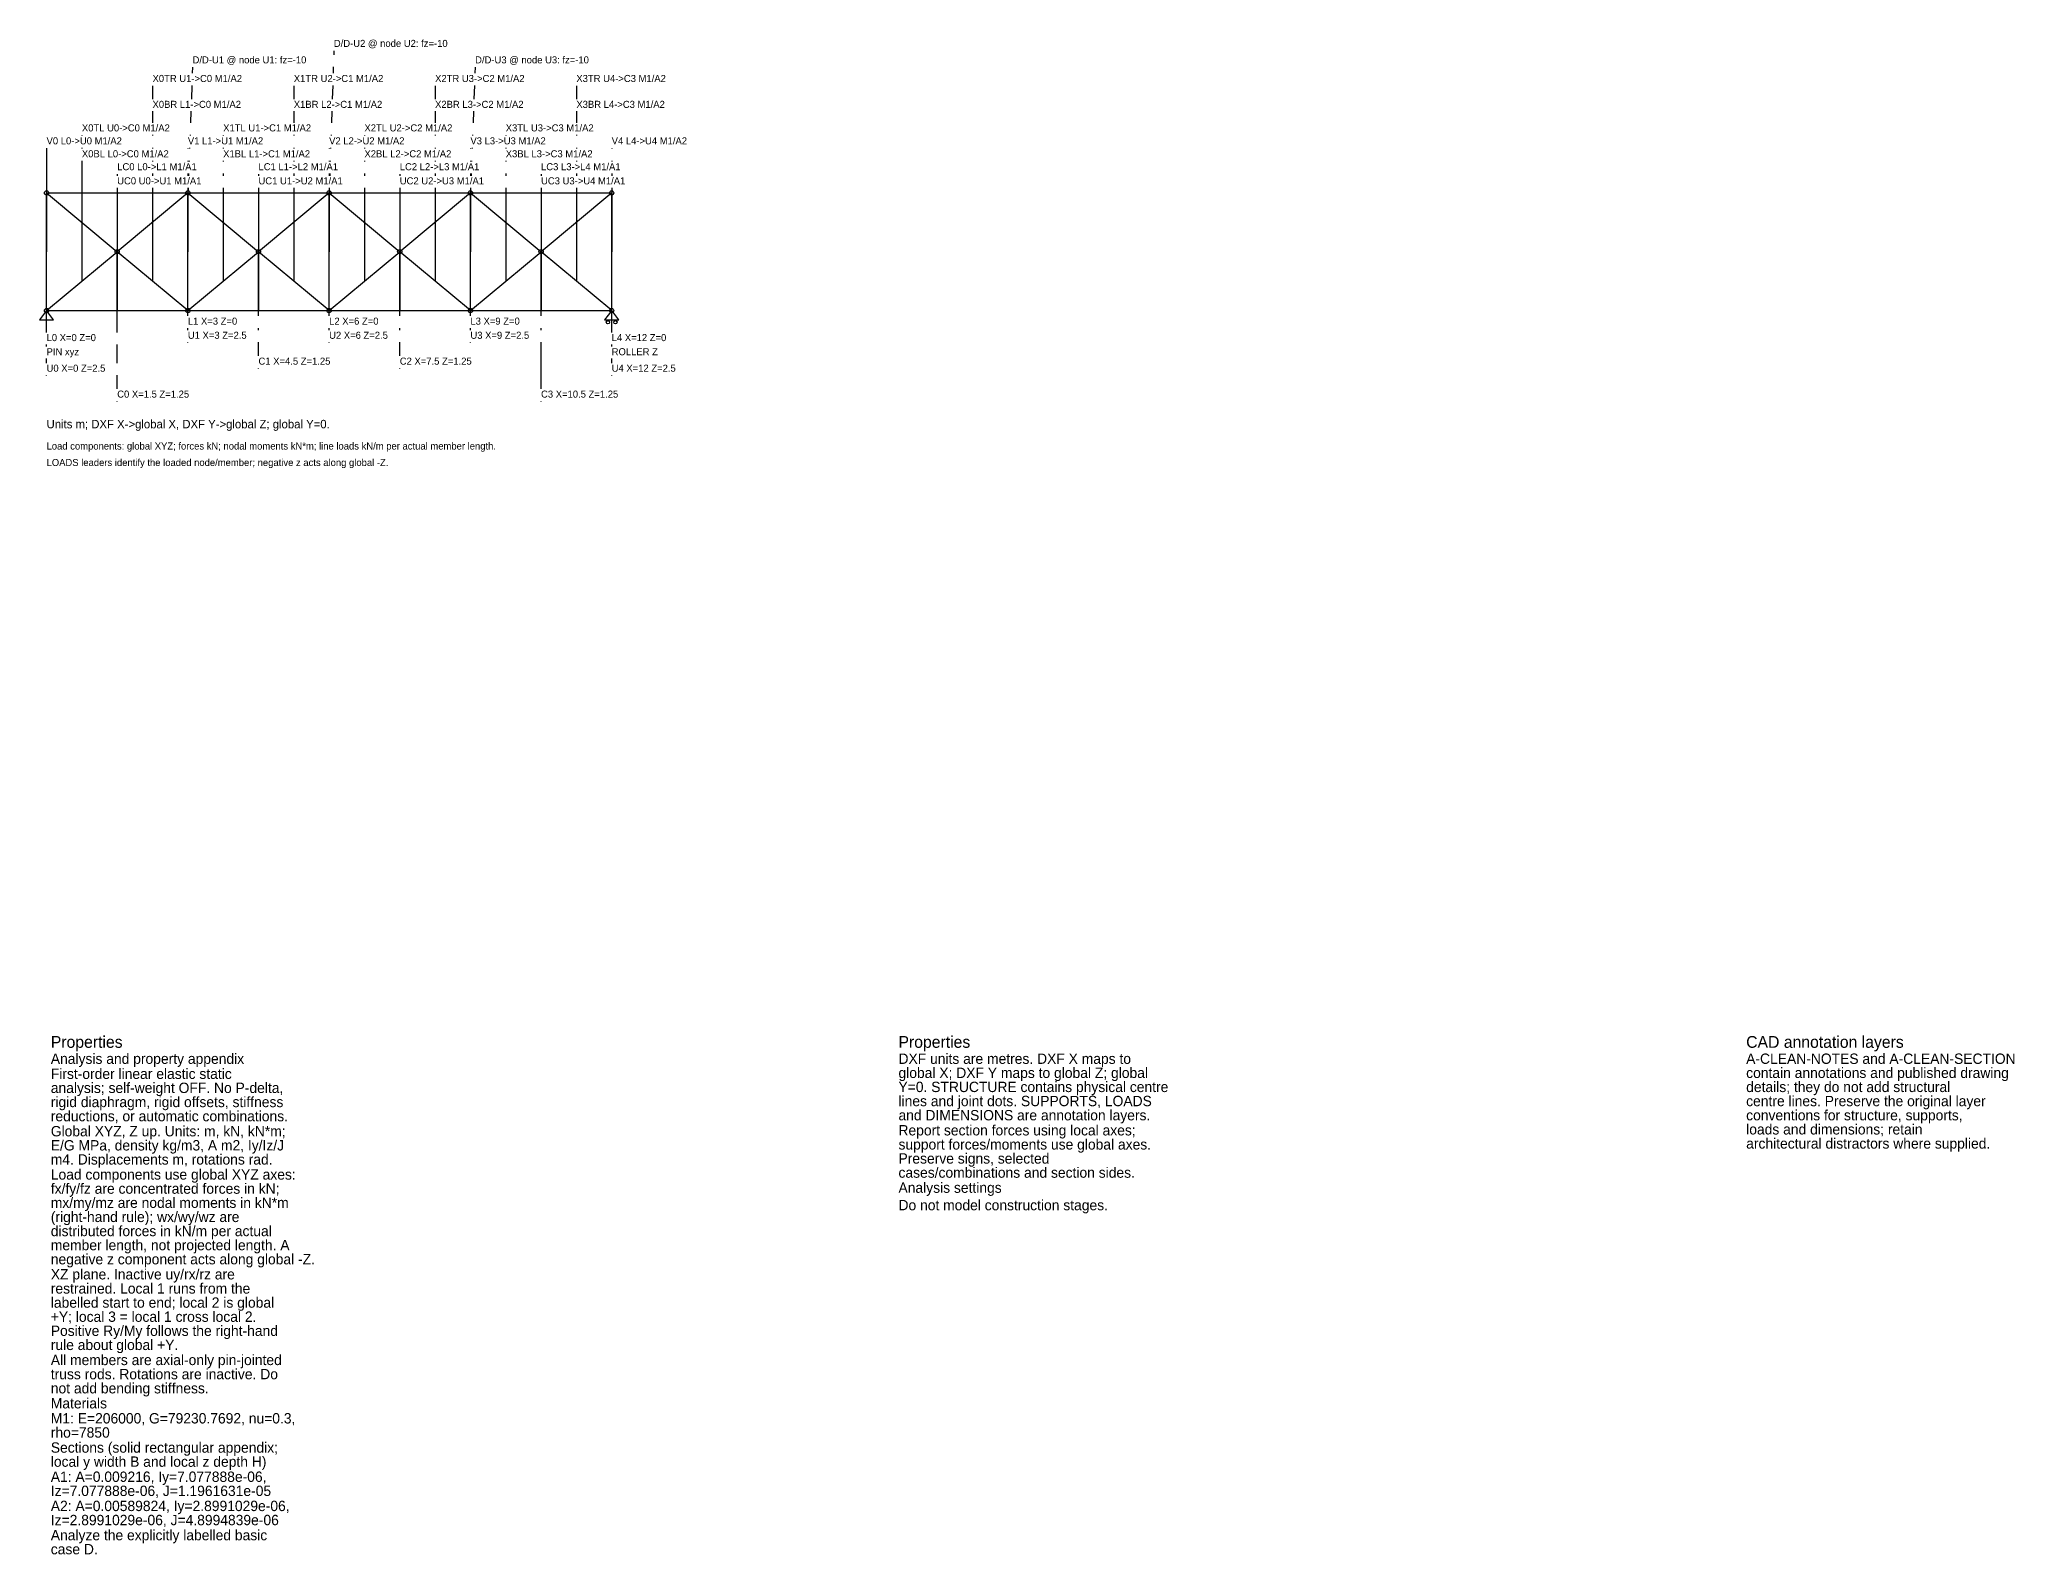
# Model space of a CAD drawing. Header units: metres. Extents: x -0.1 to 41.8, y -26.4 to 5.8.
import ezdxf

# ---------------------------------------------------------------- set-up
doc = ezdxf.new("R2010")
doc.units = ezdxf.units.M
for name, color, linetype in [('DIMENSIONS', 4, 'CONTINUOUS'), ('LOADS', 1, 'CONTINUOUS'), ('STRUCTURE', 7, 'CONTINUOUS'), ('SUPPORTS', 3, 'CONTINUOUS')]:
    doc.layers.add(name, color=color, linetype=linetype)

msp = doc.modelspace()

# ---------------------------------------------------------------- linework, layer by layer
at = {"layer": 'DIMENSIONS'}
for p, q in [((2.25, 4.775), (2.25, 4.49)), ((5.25, 4.775), (5.25, 4.49)), ((8.25, 4.775), (8.25, 4.49)), ((11.25, 4.775), (11.25, 4.49)), ((2.25, 4.233), (2.25, 3.99)), ((2.25, 4.225), (2.25, 3.99)), ((5.25, 4.233), (5.25, 3.99)), ((5.25, 4.225), (5.25, 3.99)), ((8.25, 4.233), (8.25, 3.99)), ((8.25, 4.225), (8.25, 3.99)), ((11.25, 4.233), (11.25, 3.99)), ((11.25, 4.225), (11.25, 3.99)), ((0, 3.45), (0, 1.25)), ((0.75, 3.725), (0.75, 3.715)), ((0.75, 3.458), (0.75, 3.44)), ((2.25, 3.733), (2.25, 3.715)), ((2.25, 3.733), (2.25, 3.715)), ((2.25, 3.458), (2.25, 3.44)), ((2.25, 3.458), (2.25, 3.44)), ((3, 3.45), (3, 3.44)), ((3.75, 3.725), (3.75, 3.715)), ((3.75, 3.458), (3.75, 3.44)), ((5.25, 3.733), (5.25, 3.715)), ((5.25, 3.733), (5.25, 3.715)), ((5.25, 3.458), (5.25, 3.44)), ((5.25, 3.458), (5.25, 3.44)), ((6, 3.45), (6, 3.44)), ((6.75, 3.725), (6.75, 3.715)), ((6.75, 3.458), (6.75, 3.44)), ((8.25, 3.733), (8.25, 3.715)), ((8.25, 3.733), (8.25, 3.715)), ((8.25, 3.458), (8.25, 3.44)), ((8.25, 3.458), (8.25, 3.44)), ((9, 3.45), (9, 3.44)), ((9.75, 3.725), (9.75, 3.715)), ((9.75, 3.458), (9.75, 3.44)), ((11.25, 3.733), (11.25, 3.715)), ((11.25, 3.733), (11.25, 3.715)), ((11.25, 3.458), (11.25, 3.44)), ((11.25, 3.458), (11.25, 3.44)), ((12, 3.45), (12, 3.44)), ((0.75, 3.183), (0.75, 1.875)), ((0.75, 3.175), (0.75, 0.625)), ((2.25, 3.183), (2.25, 3.165)), ((2.25, 3.183), (2.25, 3.165)), ((3, 3.183), (3, 3.165)), ((3.75, 3.183), (3.75, 3.165)), ((3.75, 3.175), (3.75, 3.165)), ((5.25, 3.183), (5.25, 3.165)), ((5.25, 3.183), (5.25, 3.165)), ((6, 3.183), (6, 3.165)), ((6.75, 3.183), (6.75, 3.165)), ((6.75, 3.175), (6.75, 3.165)), ((8.25, 3.183), (8.25, 3.165)), ((8.25, 3.183), (8.25, 3.165)), ((9, 3.183), (9, 3.165)), ((9.75, 3.183), (9.75, 3.165)), ((9.75, 3.175), (9.75, 3.165)), ((11.25, 3.183), (11.25, 3.165)), ((11.25, 3.183), (11.25, 3.165)), ((12, 3.183), (12, 3.165)), ((1.5, 2.9), (1.5, 2.865)), ((1.5, 2.607), (1.5, 0)), ((1.5, 2.6), (1.5, 2.5)), ((2.25, 2.908), (2.25, 2.865)), ((2.25, 2.908), (2.25, 2.865)), ((2.25, 2.607), (2.25, 0.625)), ((2.25, 2.607), (2.25, 1.875)), ((3, 2.908), (3, 2.865)), ((3, 2.607), (3, 1.25)), ((3.75, 2.908), (3.75, 2.865)), ((3.75, 2.908), (3.75, 2.865)), ((3.75, 2.607), (3.75, 0.625)), ((3.75, 2.607), (3.75, 1.875)), ((4.5, 2.9), (4.5, 2.865)), ((4.5, 2.607), (4.5, 0)), ((4.5, 2.6), (4.5, 2.5)), ((5.25, 2.908), (5.25, 2.865)), ((5.25, 2.908), (5.25, 2.865)), ((5.25, 2.607), (5.25, 0.625)), ((5.25, 2.607), (5.25, 1.875)), ((6, 2.908), (6, 2.865)), ((6, 2.607), (6, 1.25)), ((6.75, 2.908), (6.75, 2.865)), ((6.75, 2.908), (6.75, 2.865)), ((6.75, 2.607), (6.75, 0.625)), ((6.75, 2.607), (6.75, 1.875)), ((7.5, 2.9), (7.5, 2.865)), ((7.5, 2.607), (7.5, 0)), ((7.5, 2.6), (7.5, 2.5)), ((8.25, 2.908), (8.25, 2.865)), ((8.25, 2.908), (8.25, 2.865)), ((8.25, 2.607), (8.25, 0.625)), ((8.25, 2.607), (8.25, 1.875)), ((9, 2.908), (9, 2.865)), ((9, 2.607), (9, 1.25)), ((9.75, 2.908), (9.75, 2.865)), ((9.75, 2.908), (9.75, 2.865)), ((9.75, 2.607), (9.75, 0.625)), ((9.75, 2.607), (9.75, 1.875)), ((10.5, 2.9), (10.5, 2.865)), ((10.5, 2.607), (10.5, 0)), ((10.5, 2.6), (10.5, 2.5)), ((11.25, 2.908), (11.25, 2.865)), ((11.25, 2.908), (11.25, 2.865)), ((11.25, 2.607), (11.25, 0.625)), ((11.25, 2.607), (11.25, 1.875)), ((12, 2.908), (12, 2.865)), ((12, 2.607), (12, 1.25)), ((0, -0.465), (0, 2.5)), ((3, -0.115), (3, 2.5)), ((6, -0.115), (6, 2.5)), ((9, -0.115), (9, 2.5)), ((12, -0.465), (12, 2.5)), ((1.5, -0.465), (1.5, 1.25)), ((4.5, -0.115), (4.5, 1.25)), ((7.5, -0.115), (7.5, 1.25)), ((10.5, -0.115), (10.5, 1.25)), ((0, -0.465), (0, 0)), ((12, -0.465), (12, 0)), ((3, -0.415), (3, -0.373)), ((4.5, -0.415), (4.5, -0.373)), ((6, -0.415), (6, -0.373)), ((7.5, -0.415), (7.5, -0.373)), ((9, -0.415), (9, -0.373)), ((10.5, -0.415), (10.5, -0.373)), ((0, -0.73), (0, -0.722)), ((0, -0.765), (0, -0.722)), ((1.5, -1.115), (1.5, -0.722)), ((3, -0.68), (3, -0.672)), ((4.5, -0.965), (4.5, -0.672)), ((6, -0.68), (6, -0.672)), ((7.5, -0.965), (7.5, -0.672)), ((9, -0.68), (9, -0.672)), ((10.5, -1.665), (10.5, -0.672)), ((12, -0.73), (12, -0.722)), ((12, -0.765), (12, -0.722)), ((0, -1.115), (0, -1.022)), ((4.5, -1.23), (4.5, -1.222)), ((7.5, -1.23), (7.5, -1.222)), ((12, -1.115), (12, -1.022)), ((0, -1.38), (0, -1.372)), ((1.5, -1.665), (1.5, -1.372)), ((12, -1.38), (12, -1.372)), ((1.5, -1.93), (1.5, -1.923)), ((10.5, -1.93), (10.5, -1.923))]:
    msp.add_line(p, q, dxfattribs=at)
at = {"layer": 'LOADS'}
for p, q in [((6.1, 5.52), (6.097, 5.435)), ((3.1, 5.17), (3.095, 5.04)), ((6.089, 5.177), (6.084, 5.04)), ((9.1, 5.17), (9.095, 5.04)), ((3.085, 4.782), (3.075, 4.49)), ((6.076, 4.782), (6.066, 4.49)), ((9.085, 4.782), (9.075, 4.49)), ((3.065, 4.233), (3.056, 3.99)), ((6.057, 4.233), (6.049, 3.99)), ((9.065, 4.233), (9.056, 3.99)), ((3.036, 3.458), (3.035, 3.44)), ((3.046, 3.733), (3.046, 3.715)), ((6.032, 3.458), (6.031, 3.44)), ((6.041, 3.733), (6.04, 3.715)), ((9.036, 3.458), (9.035, 3.44)), ((9.046, 3.733), (9.046, 3.715)), ((3.026, 3.183), (3.025, 3.165)), ((6.023, 3.183), (6.022, 3.165)), ((9.026, 3.183), (9.025, 3.165)), ((3.004, 2.607), (3, 2.5)), ((3.015, 2.908), (3.014, 2.865)), ((6.004, 2.607), (6, 2.5)), ((6.013, 2.908), (6.012, 2.865)), ((9.004, 2.607), (9, 2.5)), ((9.015, 2.908), (9.014, 2.865))]:
    msp.add_line(p, q, dxfattribs=at)
at = {"layer": 'STRUCTURE'}
for p, q in [((0, 2.5), (3, 2.5)), ((0, 0), (0, 2.5)), ((0, 2.5), (1.5, 1.25)), ((3, 2.5), (1.5, 1.25)), ((3, 2.5), (6, 2.5)), ((3, 0), (3, 2.5)), ((3, 2.5), (4.5, 1.25)), ((6, 2.5), (4.5, 1.25)), ((6, 2.5), (9, 2.5)), ((6, 0), (6, 2.5)), ((6, 2.5), (7.5, 1.25)), ((9, 2.5), (7.5, 1.25)), ((9, 2.5), (12, 2.5)), ((9, 0), (9, 2.5)), ((9, 2.5), (10.5, 1.25)), ((12, 2.5), (10.5, 1.25)), ((12, 0), (12, 2.5)), ((0, 0), (1.5, 1.25)), ((3, 0), (1.5, 1.25)), ((3, 0), (4.5, 1.25)), ((6, 0), (4.5, 1.25)), ((6, 0), (7.5, 1.25)), ((9, 0), (7.5, 1.25)), ((9, 0), (10.5, 1.25)), ((12, 0), (10.5, 1.25)), ((0, 0), (3, 0)), ((3, 0), (6, 0)), ((6, 0), (9, 0)), ((9, 0), (12, 0))]:
    msp.add_line(p, q, dxfattribs=at)
for centre in [(0, 2.5), (3, 2.5), (6, 2.5), (9, 2.5), (12, 2.5), (1.5, 1.25), (4.5, 1.25), (7.5, 1.25), (10.5, 1.25), (0, 0), (3, 0), (6, 0), (9, 0), (12, 0)]:
    msp.add_circle(centre, 0.045, dxfattribs=at)
at = {"layer": 'SUPPORTS'}
for p, q in [((0, 0), (-0.15, -0.2)), ((0.15, -0.2), (0, 0)), ((0, -0.465), (0, 0)), ((12, 0), (11.85, -0.2)), ((12.15, -0.2), (12, 0)), ((12, -0.465), (12, 0)), ((-0.15, -0.2), (0.15, -0.2)), ((11.85, -0.2), (12.15, -0.2)), ((0, -0.765), (0, -0.722)), ((12, -0.765), (12, -0.722)), ((0, -1.03), (0, -1.022)), ((12, -1.03), (12, -1.022))]:
    msp.add_line(p, q, dxfattribs=at)
for centre in [(11.92, -0.25), (12.08, -0.25)]:
    msp.add_circle(centre, 0.035, dxfattribs=at)

# ---------------------------------------------------------------- texts
at = {"layer": 'A-CLEAN-NOTES'}
for s, height, p in [('Properties', 0.25, (0.09, -15.662)), ('Properties', 0.25, (18.09, -15.662)), ('CAD annotation layers', 0.25, (36.09, -15.662)), ('Analysis and property appendix', 0.22, (0.09, -16.003)), ('DXF units are metres. DXF X maps to', 0.22, (18.09, -16.003)), ('A-CLEAN-NOTES and A-CLEAN-SECTION', 0.22, (36.09, -16.003)), ('First-order linear elastic static', 0.22, (0.09, -16.323)), ('global X; DXF Y maps to global Z; global', 0.22, (18.09, -16.303)), ('contain annotations and published drawing', 0.22, (36.09, -16.303)), ('analysis; self-weight OFF. No P-delta,', 0.22, (0.09, -16.622)), ('rigid diaphragm, rigid offsets, stiffness', 0.22, (0.09, -16.922)), ('Y=0. STRUCTURE contains physical centre', 0.22, (18.09, -16.602)), ('lines and joint dots. SUPPORTS, LOADS', 0.22, (18.09, -16.902)), ('details; they do not add structural', 0.22, (36.09, -16.602)), ('centre lines. Preserve the original layer', 0.22, (36.09, -16.902)), ('reductions, or automatic combinations.', 0.22, (0.09, -17.223)), ('and DIMENSIONS are annotation layers.', 0.22, (18.09, -17.203)), ('conventions for structure, supports,', 0.22, (36.09, -17.203)), ('Global XYZ, Z up. Units: m, kN, kN*m;', 0.22, (0.09, -17.543)), ('E/G MPa, density kg/m3, A m2, Iy/Iz/J', 0.22, (0.09, -17.843)), ('support forces/moments use global axes.', 0.22, (18.09, -17.823)), ('Report section forces using local axes;', 0.22, (18.09, -17.523)), ('architectural distractors where supplied.', 0.22, (36.09, -17.803)), ('loads and dimensions; retain', 0.22, (36.09, -17.503)), ('m4. Displacements m, rotations rad.', 0.22, (0.09, -18.142)), ('Preserve signs, selected', 0.22, (18.09, -18.122)), ('Load components use global XYZ axes:', 0.22, (0.09, -18.462)), ('cases/combinations and section sides.', 0.22, (18.09, -18.422)), ('fx/fy/fz are concentrated forces in kN;', 0.22, (0.09, -18.762)), ('mx/my/mz are nodal moments in kN*m', 0.22, (0.09, -19.062)), ('Analysis settings', 0.22, (18.09, -18.742)), ('(right-hand rule); wx/wy/wz are', 0.22, (0.09, -19.363)), ('Do not model construction stages.', 0.22, (18.09, -19.113)), ('distributed forces in kN/m per actual', 0.22, (0.09, -19.663)), ('member length, not projected length. A', 0.22, (0.09, -19.962)), ('negative z component acts along global -Z.', 0.22, (0.09, -20.262)), ('XZ plane. Inactive uy/rx/rz are', 0.22, (0.09, -20.582)), ('restrained. Local 1 runs from the', 0.22, (0.09, -20.883)), ('labelled start to end; local 2 is global', 0.22, (0.09, -21.183)), ('+Y; local 3 = local 1 cross local 2.', 0.22, (0.09, -21.483)), ('Positive Ry/My follows the right-hand', 0.22, (0.09, -21.782)), ('All members are axial-only pin-jointed', 0.22, (0.09, -22.402)), ('rule about global +Y.', 0.22, (0.09, -22.082)), ('truss rods. Rotations are inactive. Do', 0.22, (0.09, -22.703)), ('not add bending stiffness.', 0.22, (0.09, -23.003)), ('Materials', 0.22, (0.09, -23.322)), ('M1: E=206000, G=79230.7692, nu=0.3,', 0.22, (0.09, -23.642)), ('rho=7850', 0.22, (0.09, -23.943)), ('Sections (solid rectangular appendix;', 0.22, (0.09, -24.263)), ('A1: A=0.009216, Iy=7.077888e-06,', 0.22, (0.09, -24.883)), ('local y width B and local z depth H)', 0.22, (0.09, -24.562)), ('Iz=7.077888e-06, J=1.1961631e-05', 0.22, (0.09, -25.183)), ('A2: A=0.00589824, Iy=2.8991029e-06,', 0.22, (0.09, -25.503)), ('Iz=2.8991029e-06, J=4.8994839e-06', 0.22, (0.09, -25.803)), ('Analyze the explicitly labelled basic', 0.22, (0.09, -26.123)), ('case D.', 0.22, (0.09, -26.422))]:
    msp.add_text(s, height=height, dxfattribs=at).set_placement(p)
at = {"layer": 'DIMENSIONS'}
for s, height, p in [('X0TR U1->C0 M1/A2', 0.15, (2.25, 4.855)), ('X1TR U2->C1 M1/A2', 0.15, (5.25, 4.855)), ('X2TR U3->C2 M1/A2', 0.15, (8.25, 4.855)), ('X3TR U4->C3 M1/A2', 0.15, (11.25, 4.855)), ('X0BR L1->C0 M1/A2', 0.15, (2.25, 4.305)), ('X1BR L2->C1 M1/A2', 0.15, (5.25, 4.305)), ('X2BR L3->C2 M1/A2', 0.15, (8.25, 4.305)), ('X3BR L4->C3 M1/A2', 0.15, (11.25, 4.305)), ('X0TL U0->C0 M1/A2', 0.15, (0.75, 3.805)), ('X1TL U1->C1 M1/A2', 0.15, (3.75, 3.805)), ('X2TL U2->C2 M1/A2', 0.15, (6.75, 3.805)), ('X3TL U3->C3 M1/A2', 0.15, (9.75, 3.805)), ('V0 L0->U0 M1/A2', 0.15, (0, 3.53)), ('X0BL L0->C0 M1/A2', 0.15, (0.75, 3.255)), ('V1 L1->U1 M1/A2', 0.15, (3, 3.53)), ('X1BL L1->C1 M1/A2', 0.15, (3.75, 3.255)), ('V2 L2->U2 M1/A2', 0.15, (6, 3.53)), ('X2BL L2->C2 M1/A2', 0.15, (6.75, 3.255)), ('V3 L3->U3 M1/A2', 0.15, (9, 3.53)), ('X3BL L3->C3 M1/A2', 0.15, (9.75, 3.255)), ('V4 L4->U4 M1/A2', 0.15, (12, 3.53)), ('LC0 L0->L1 M1/A1', 0.15, (1.5, 2.98)), ('LC1 L1->L2 M1/A1', 0.15, (4.5, 2.98)), ('LC2 L2->L3 M1/A1', 0.15, (7.5, 2.98)), ('LC3 L3->L4 M1/A1', 0.15, (10.5, 2.98)), ('UC0 U0->U1 M1/A1', 0.15, (1.5, 2.68)), ('UC1 U1->U2 M1/A1', 0.15, (4.5, 2.68)), ('UC2 U2->U3 M1/A1', 0.15, (7.5, 2.68)), ('UC3 U3->U4 M1/A1', 0.15, (10.5, 2.68)), ('L1 X=3 Z=0', 0.15, (3, -0.3)), ('L2 X=6 Z=0', 0.15, (6, -0.3)), ('L3 X=9 Z=0', 0.15, (9, -0.3)), ('L0 X=0 Z=0', 0.15, (0, -0.65)), ('U1 X=3 Z=2.5', 0.15, (3, -0.6)), ('U2 X=6 Z=2.5', 0.15, (6, -0.6)), ('U3 X=9 Z=2.5', 0.15, (9, -0.6)), ('L4 X=12 Z=0', 0.15, (12, -0.65)), ('U0 X=0 Z=2.5', 0.15, (0, -1.3)), ('C1 X=4.5 Z=1.25', 0.15, (4.5, -1.15)), ('C2 X=7.5 Z=1.25', 0.15, (7.5, -1.15)), ('U4 X=12 Z=2.5', 0.15, (12, -1.3)), ('C0 X=1.5 Z=1.25', 0.15, (1.5, -1.85)), ('C3 X=10.5 Z=1.25', 0.15, (10.5, -1.85)), ('Units m; DXF X->global X, DXF Y->global Z; global Y=0.', 0.18, (0, -2.502))]:
    msp.add_text(s, height=height, dxfattribs=at).set_placement(p)
at = {"layer": 'LOADS'}
for s, p in [('D/D-U2 @ node U2: fz=-10', (6.1, 5.6)), ('D/D-U1 @ node U1: fz=-10', (3.1, 5.25)), ('D/D-U3 @ node U3: fz=-10', (9.1, 5.25)), ('Load components: global XYZ; forces kN; nodal moments kN*m; line loads kN/m per actual member length.', (0, -2.953)), ('LOADS leaders identify the loaded node/member; negative z acts along global -Z.', (0, -3.303))]:
    msp.add_text(s, height=0.15, dxfattribs=at).set_placement(p)
at = {"layer": 'SUPPORTS'}
for s, p in [('PIN xyz', (0, -0.95)), ('ROLLER Z', (12, -0.95))]:
    msp.add_text(s, height=0.15, dxfattribs=at).set_placement(p)

doc.saveas('drawing.dxf')
